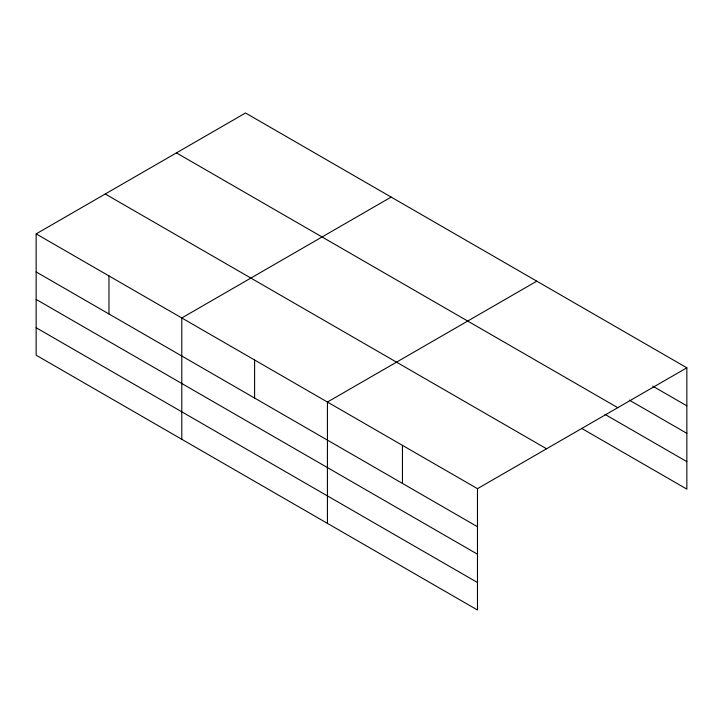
<?xml version="1.0" encoding="UTF-8"?>
<svg xmlns="http://www.w3.org/2000/svg" width="723" height="723" viewBox="0 0 723 723"><rect width="100%" height="100%" fill="white"/><g stroke="black" fill="none" stroke-linecap="round" stroke-linejoin="round"><path stroke-width="1.08" d="M36.15 233.881L477.478 488.676L477.478 610.004L36.15 355.201L36.15 233.881L245.522 112.996L686.85 367.799L686.85 489.119L581.617 428.368M391.161 197.081L181.789 317.957L181.789 439.286M536.8 281.166L327.429 402.042L327.429 523.371M477.478 488.676L686.85 367.799M652.752 386.163L686.85 405.847M629.362 400.144L686.85 433.33M176.43 152.887L617.758 407.682M605.006 414.387L686.85 461.645M105.242 193.99L546.57 448.784M36.15 271.929L477.478 526.733M36.15 299.412L477.478 554.207M36.15 327.727L477.478 582.521M402.449 445.359L402.449 483.416M254.604 360L254.604 398.057M108.965 275.915L108.965 313.972"/></g></svg>
